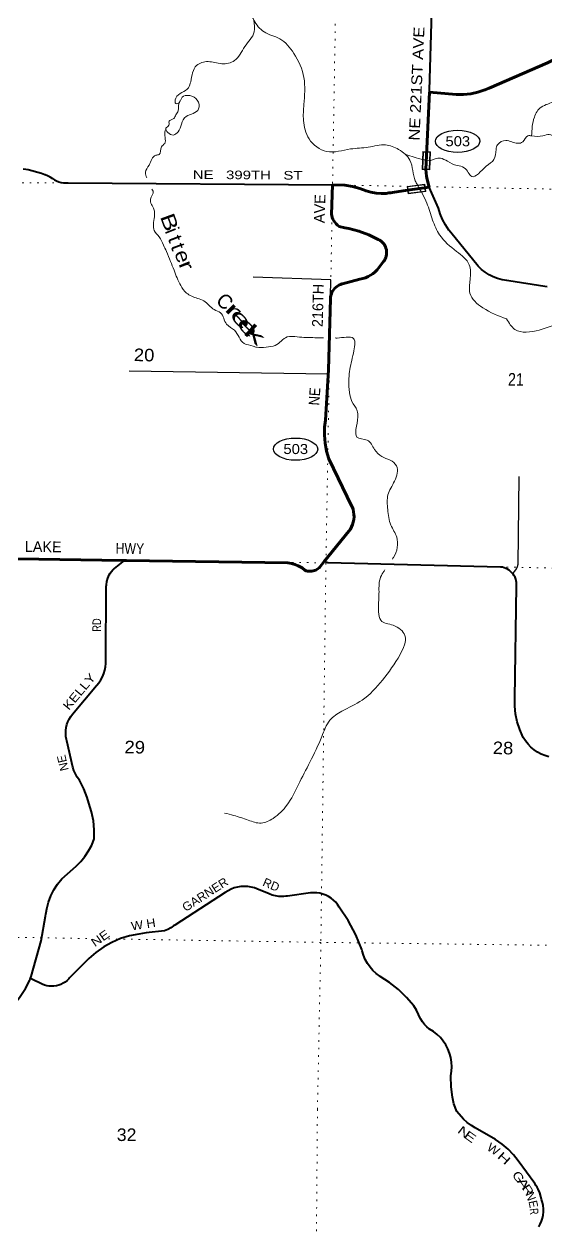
# Model space of a CAD drawing. Header units: feet. Extents: x -481249 to -254670, y -730376 to -544252.
# Drawn here: x -374288 to -367013, y -593530 to -576767 of the extents above; entities that cross this region are included whole.
import ezdxf
from ezdxf.enums import TextEntityAlignment as Align

# ---------------------------------------------------------------- set-up
doc = ezdxf.new("R2010")
doc.units = ezdxf.units.FT
doc.header["$LTSCALE"] = 70
doc.linetypes.add('DOTTED', pattern=[1.5, 0.3, -1.2])
for name, color, linetype, lineweight in [('17', 7, 'Continuous', 25), ('23', 7, 'Continuous', 70), ('26', 7, 'Continuous', 40), ('27', 7, 'Continuous', 13), ('29', 7, 'Continuous', 25), ('39', 7, 'Continuous', 13), ('41', 7, 'Continuous', 13), ('59', 7, 'Continuous', 13), ('7', 7, 'DOTTED', 13)]:
    doc.layers.add(name, color=color, linetype=linetype, lineweight=lineweight)

msp = doc.modelspace()

# ---------------------------------------------------------------- linework, layer by layer
at = {"layer": '17'}
for centre in [(-368244.39, -578403.21), (-370503.19, -582696.33)]:
    msp.add_ellipse(centre, major_axis=(-309.24, 1), ratio=0.500121, dxfattribs=at)
at = {"layer": '23'}
for points in [[(-368636.49, -577715.38), (-368265.93, -577749.02), (-368163.65, -577749.22), (-368061.91, -577738.73), (-367961.82, -577717.66), (-367864.49, -577686.25), (-367806.61, -577662.01), (-366992.6, -577307.19), (-366782.8, -577208.19), (-366584.5, -577087.8), (-366399.87, -576947.35), (-366258.08, -576816.24), (-366065.94, -576645.5)], [(-368639.63, -579040.29), (-368667.61, -578937.33), (-368678.63, -578889.72), (-368684.6, -578841.22), (-368685.59, -578796.26), (-368636.49, -577715.38)], [(-370104.81, -584265.32), (-369759.7, -583841.58), (-369739.26, -583812.01), (-369722.01, -583780.47), (-369708.16, -583747.3), (-369697.85, -583712.86), (-369691.2, -583677.54), (-369688.28, -583641.71), (-369689.12, -583605.77), (-369693.71, -583570.12), (-369702, -583535.15), (-369713.9, -583501.23), (-369716.46, -583495.16), (-370037.97, -582832.15), (-370070.61, -582724.05), (-370091.77, -582613.13), (-370101.22, -582500.61), (-370098.86, -582387.72), (-370087.79, -582293.69), (-370042.58, -581591.4), (-370017.44, -580599.9), (-370015.51, -580576.49), (-370011.14, -580553.41), (-370004.39, -580530.91), (-369995.32, -580509.25), (-369984.03, -580488.65), (-369970.66, -580469.34), (-369955.34, -580451.54), (-369938.24, -580435.44), (-369919.55, -580421.21), (-369899.48, -580409.01), (-369878.24, -580398.98), (-369856.07, -580391.22), (-369847.3, -580388.85), (-369605.15, -580323.52), (-369566.38, -580316.48), (-369528.55, -580305.43), (-369492.09, -580290.48), (-369457.39, -580271.81), (-369424.83, -580249.61), (-369394.77, -580224.13), (-369367.54, -580195.64), (-369353.32, -580178.08), (-369277.08, -580081.26), (-369264.69, -580063.2), (-369254.26, -580043.95), (-369245.9, -580023.72), (-369239.7, -580002.72), (-369235.73, -579981.19), (-369234.03, -579959.36), (-369234.62, -579937.48), (-369237.5, -579915.77), (-369242.63, -579894.49), (-369249.95, -579873.86), (-369259.39, -579854.1), (-369269.89, -579837), (-369289.63, -579811.97), (-369314.61, -579791.85), (-369317.49, -579789.79), (-369328.02, -579783.83), (-369353.22, -579772.47), (-369378.02, -579760.05), (-369483.98, -579707), (-369621.07, -579655.49), (-369762.8, -579618.59), (-369817.22, -579608.54), (-369895.12, -579590.89), (-369916.43, -579574.43), (-369935.9, -579555.84), (-369953.32, -579535.31), (-369968.5, -579513.07), (-369981.28, -579489.37), (-369991.5, -579464.46), (-369999.07, -579438.63), (-370002.07, -579424.1), (-369987.56, -579010.84)], [(-368639.63, -579040.29), (-368943.81, -579085.38), (-369152.98, -579116.38), (-369177.09, -579119.96), (-369202.98, -579123.51), (-369239.89, -579128.58), (-369310.83, -579131.27), (-369381.66, -579126.53), (-369451.61, -579114.41), (-369519.91, -579095.05), (-369609.1, -579060.94), (-369710.93, -579033.25), (-369815.09, -579016.36), (-369987.56, -579010.84)], [(-374962.85, -584215.46), (-372911.16, -584247.97), (-372886.19, -584248.37)], [(-370104.81, -584265.32), (-370171.43, -584347.12), (-370173.86, -584349.44), (-370188.71, -584361.98), (-370204.78, -584372.89), (-370221.91, -584382.07), (-370239.91, -584389.4), (-370258.57, -584394.82), (-370277.69, -584398.25), (-370297.07, -584399.67), (-370316.49, -584399.05), (-370335.74, -584396.41), (-370354.61, -584391.76), (-370372.89, -584385.18), (-370412.31, -584350.25), (-370420.09, -584345.65), (-370464.78, -584322.86), (-370511.62, -584304.86), (-370560.07, -584291.86), (-370609.62, -584284), (-372861.16, -584248.76), (-372886.19, -584248.37)]]:
    msp.add_lwpolyline(points, dxfattribs=at)
at = {"layer": '26'}
for points in [[(-368636.49, -577715.38), (-368635.78, -577690.38), (-368600.3, -576441.9)], [(-374298.84, -578787.73), (-374261.48, -578791.79), (-374231.47, -578797.97), (-374046.71, -578849.2), (-374021.45, -578856.2), (-373996.71, -578864.02), (-373991.27, -578865.74), (-373962, -578878.49), (-373934.22, -578894.22), (-373926.42, -578899.37), (-373889.5, -578923.55), (-373862.29, -578941.45), (-373833.35, -578956.42), (-373803.01, -578968.27), (-373771.6, -578976.89), (-373739.45, -578982.18), (-373724.26, -578983.06), (-373698.94, -578984.03), (-373674.26, -578984.21), (-369987.56, -579010.84)], [(-366993.82, -580434.11), (-367026.58, -580426.2), (-367528.66, -580347.72), (-367558.28, -580345.34), (-367622.95, -580335.17), (-367686.2, -580318.29), (-367747.34, -580294.89), (-367805.7, -580265.23), (-367860.64, -580229.64), (-367911.56, -580188.49), (-367957.9, -580142.25), (-368339.61, -579674.75), (-368367.29, -579639.9), (-368414.62, -579569.44), (-368454.32, -579494.42), (-368485.96, -579415.66), (-368509.2, -579334.03), (-368639.63, -579040.29)], [(-374200.46, -590084.93), (-374190.61, -590050.82), (-374047.08, -589554.05), (-373988, -589207.8), (-373983.77, -589183.04), (-373979.63, -589157.8), (-373971.3, -589107.09), (-373947.18, -589015.45), (-373913.61, -588926.84), (-373870.96, -588842.22), (-373819.7, -588762.52), (-373760.39, -588688.62), (-373602.97, -588547.28), (-373563.5, -588514.21), (-373497.57, -588449.14), (-373438.8, -588377.53), (-373387.84, -588300.17), (-373345.24, -588217.9), (-373311.48, -588131.64), (-373309.74, -588005.59), (-373321.22, -587878.81), (-373345.9, -587753.92), (-373383.5, -587632.3), (-373406.27, -587554.56), (-373452.77, -587434.79), (-373511.54, -587320.54), (-373516.84, -587313.95), (-373546.75, -587271.77), (-373572.08, -587226.7), (-373592.56, -587179.22), (-373607.96, -587129.87), (-373690.77, -586764.82), (-373695.62, -586746.61), (-373703.37, -586705.19), (-373706.74, -586663.19), (-373705.71, -586621.06), (-373700.27, -586579.27), (-373690.5, -586538.28), (-373676.49, -586498.54), (-373658.41, -586460.47), (-373636.45, -586424.51), (-373610.85, -586391.04), (-373279.61, -585994.27), (-373275.48, -585990.01), (-373243.8, -585953.33), (-373216.13, -585913.53), (-373192.77, -585871.05), (-373173.98, -585826.37), (-373159.96, -585779.97), (-373150.87, -585732.35), (-373146.81, -585684.05), (-373147.82, -585635.59), (-373142.84, -584611.86), (-373140.62, -584590.3), (-373131.86, -584541.55), (-373118.06, -584493.98), (-373099.35, -584448.12), (-373085.47, -584424), (-373069.15, -584401.47), (-373050.56, -584380.77), (-373029.91, -584362.12), (-373029.15, -584361.51), (-372911.16, -584268.18), (-372886.19, -584248.37)], [(-367130.65, -586921.8), (-367178.35, -586889.74), (-367222.44, -586852.87), (-367262.42, -586811.59), (-367297.88, -586766.36), (-367328.41, -586717.67), (-367333.66, -586707.38), (-367378.5, -586605.24), (-367412.41, -586498.98), (-367435.04, -586389.76), (-367446.12, -586278.77), (-367445.54, -586167.23), (-367422.77, -584605.62), (-367421.99, -584584.03), (-367423.54, -584558.25), (-367427.77, -584532.77), (-367434.65, -584507.88), (-367444.09, -584483.84), (-367455.99, -584460.92), (-367470.22, -584439.36), (-367486.62, -584419.42), (-367505.02, -584401.3), (-367525.22, -584385.2), (-367546.98, -584371.3), (-367570.08, -584359.75), (-367594.27, -584350.68), (-367619.26, -584344.18), (-367644.8, -584340.34), (-370054.81, -584283.33), (-370104.81, -584265.32)], [(-366971.28, -586985.9), (-367026.55, -586970.15), (-367079.87, -586948.7), (-367130.65, -586921.8)], [(-368256.78, -591932.39), (-368296.24, -591825.2), (-368316.53, -591732.28), (-368335.13, -591588.17), (-368338.56, -591442.91), (-368337.11, -591436), (-368327.69, -591372.94), (-368324.91, -591309.25), (-368328.81, -591245.61), (-368339.33, -591182.73), (-368356.37, -591121.3), (-368379.74, -591061.98), (-368409.18, -591005.43), (-368444.37, -590952.27), (-368484.93, -590903.07), (-368530.4, -590858.39), (-368580.3, -590818.7), (-368634.07, -590784.45), (-368640.19, -590780), (-368674.89, -590751.39), (-368706.41, -590719.3), (-368734.41, -590684.09), (-368758.57, -590646.15), (-368778.63, -590605.89), (-368787.77, -590583.22), (-368818.24, -590520.8), (-368855.05, -590461.91), (-368954.39, -590342.53), (-369067.57, -590232.11), (-369191.68, -590134.14), (-369325.35, -590049.67), (-369329.38, -590046.95), (-369379.07, -590009.1), (-369424.54, -589966.27), (-369465.28, -589918.91), (-369500.85, -589867.56), (-369530.86, -589812.77), (-369554.97, -589755.15), (-369572.93, -589695.32), (-369579.25, -589676.54), (-369663.02, -589467.91), (-369768.14, -589269.17), (-369893.46, -589082.52), (-369916.51, -589048.02), (-369943.94, -589014.92), (-369974.69, -588984.87), (-370008.4, -588958.19), (-370044.72, -588935.19), (-370083.24, -588916.11), (-370123.55, -588901.16), (-370165.2, -588890.5), (-370207.74, -588884.26), (-370250.69, -588882.49), (-370293.59, -588885.23), (-370614.51, -588929.37), (-370639.35, -588932.79), (-370664.51, -588934.71), (-370691.66, -588936.39), (-370737.68, -588934.41), (-370783.24, -588927.63), (-370827.85, -588916.12), (-370871.01, -588900.01), (-371042.11, -588828.27), (-371075.66, -588815.96), (-371121.81, -588803.68), (-371168.99, -588796.3), (-371216.68, -588793.89), (-371264.37, -588796.47), (-371311.52, -588804.02), (-371357.62, -588816.47), (-371402.18, -588833.66), (-371444.69, -588855.42), (-371484.69, -588881.5), (-372186.29, -589332.96), (-372203.09, -589346.3), (-372243.09, -589373.39), (-372285.69, -589396.15), (-372330.44, -589414.34), (-372586.16, -589443.1), (-372688.51, -589459.02), (-372817.23, -589484.39), (-372942.6, -589523.08), (-373063.24, -589574.65), (-373177.82, -589638.56), (-373285.1, -589714.09), (-373383.89, -589800.43), (-373654.42, -590071.87), (-373664.47, -590083.36), (-373688.53, -590106.97), (-373714.92, -590127.93)], [(-374800.56, -590821.24), (-374712.04, -590719.72), (-374516.81, -590538.22), (-374442.67, -590461.2), (-374348.92, -590344.47), (-374267.89, -590218.59), (-374208.48, -590100.82), (-374200.46, -590084.93)], [(-373714.92, -590127.93), (-373743.35, -590146.01), (-373773.52, -590161.03), (-373805.09, -590172.81), (-373837.73, -590181.22), (-373871.06, -590186.18), (-373904.73, -590187.63), (-373938.36, -590185.54), (-373971.6, -590179.96), (-374004.06, -590170.93), (-374035.41, -590158.56), (-374178.87, -590088.1), (-374200.46, -590084.93)], [(-367113.4, -593541.67), (-367092.1, -593504.34), (-367074.31, -593463.98), (-367060.83, -593421.99), (-367051.82, -593378.82), (-367047.37, -593334.94), (-367047.53, -593290.83), (-367052.3, -593246.99), (-367061.63, -593203.88), (-367075.41, -593161.99), (-367084.46, -593117.86), (-367100.35, -593066.19), (-367121.55, -593016.47), (-367136.43, -592989.73), (-367147.84, -592969.21), (-367169.22, -592939.73), (-367401.14, -592619.97), (-367463.65, -592539.23), (-367539.69, -592459.18), (-367623.67, -592387.51), (-367714.69, -592325.01), (-368001, -592161.28), (-368051.58, -592130.83), (-368108.94, -592088.36), (-368161.54, -592040.12), (-368256.78, -591932.39)]]:
    msp.add_lwpolyline(points, dxfattribs=at)
at = {"layer": '29'}
for p, q in [((-370051.5, -581651.56), (-372820.24, -581607.13)), ((-367399.13, -584299.17), (-367386.06, -583076.85))]:
    msp.add_line(p, q, dxfattribs=at)
msp.add_lwpolyline([(-370015.9, -580569.68), (-370012.98, -580335.05), (-371093.65, -580299.24)], dxfattribs=at)
msp.add_arc((-367615.78, -584259.04), 220.34, 311.44921, 349.50799, dxfattribs=at)
at = {"layer": '39'}
for points in [[(-382444.26, -573227.49), (-382381.31, -573251.89), (-382267.47, -573278.3), (-382136.92, -573272.93), (-382042.19, -573252.77), (-381956.58, -573188.27), (-381798.06, -573091.12), (-381658.21, -573023.7), (-381485.33, -573009.15), (-381213.06, -573040.79), (-380932.29, -573146.88), (-380711.21, -573326.04), (-380591.32, -573448.93), (-380404.19, -573619.37), (-380201.93, -573737.91), (-380046.98, -573716.98), (-379954.34, -573700.79), (-379668.73, -573766.83), (-379427.83, -573860.07), (-379242.02, -573899.99), (-378963.9, -573939.78), (-378729.12, -573842.17), (-378616.54, -573832.42), (-378358.27, -573861.77), (-378159.99, -573978.23), (-378054.95, -574042.6), (-377923.26, -574079.41), (-377835.11, -573988.85), (-377630.24, -573784.24), (-377495.7, -573682.59), (-377326.94, -573575.61), (-377194.29, -573467.9), (-377036.88, -573424.93), (-376961.2, -573452.57), (-376706.13, -573540.07), (-376340.12, -573599.71), (-376192.47, -573640.86), (-375976.2, -573663.33), (-375785.71, -573572.86), (-375590.25, -573436.31), (-375376.66, -573296.11), (-375163.61, -573182.01), (-374869.05, -573007.33), (-374651.5, -572967.59), (-374398.05, -572938.62), (-374185.81, -573059.38), (-374060.8, -573128.17), (-373899.41, -573282.02), (-373692.36, -573362.52), (-373369.71, -573481.51), (-373134.39, -573650.92), (-372944.04, -573957.93), (-372880.77, -574101.75), (-372797.24, -574235.95), (-372776.9, -574320.68), (-372798.98, -574418.6), (-372761.71, -574557.88), (-372727.87, -574668.98), (-372809.93, -574854.01), (-372950.75, -575065.95), (-372938.16, -575234.84), (-372784.26, -575362.44), (-372598.63, -575508.75), (-372497.98, -575591.1), (-372193.37, -575611.36), (-372035.11, -575624.61), (-371885.12, -575649.75), (-371811.02, -575657.28), (-371711.18, -575681.4), (-371500.84, -575894.46), (-371416.08, -576066.83), (-371331.16, -576231.17), (-371166.51, -576519.59), (-371084.21, -576713.98), (-370941.08, -576877.5), (-370722.29, -576972.29), (-370527.82, -577177.01), (-370386.27, -577515.14), (-370387.96, -577890.52), (-370392.54, -578113.26), (-370315.49, -578367.78), (-370070.3, -578545.42), (-369736.46, -578510.05), (-369489.11, -578484.98), (-369247.66, -578453.76), (-369066.36, -578517.67), (-368908.86, -578665.42), (-368834.56, -578956.02), (-368805.47, -579012.01)], [(-367212.21, -578326.56), (-367203.52, -578196.25), (-367174.76, -578066.34), (-367079.56, -577925.75), (-366893.08, -577835.19), (-366835.56, -577770.11), (-366674.57, -577650.93), (-366630.76, -577569.51), (-366630.18, -577541.42), (-366596.93, -577485.88), (-366571.96, -577442.23), (-366408.57, -577401.39), (-366290.83, -577335.53), (-366196.29, -577227.04), (-366160.12, -577127.4), (-366045.29, -577105.64), (-365997.3, -577016.28), (-365933.66, -576848.95), (-365808.79, -576729.03), (-365671.44, -576685.65), (-365612.03, -576626.63), (-365585.95, -576468.88)], [(-371084.21, -576713.98), (-371079.53, -576876.69), (-371210.19, -577082.81), (-371354.64, -577276.61), (-371532.15, -577321.18), (-371722.18, -577291.21), (-371881.8, -577344.17), (-371964.73, -577571.34), (-371996.55, -577655.01), (-372088.26, -577723.41), (-372172.11, -577799.99), (-372171.67, -577876.29), (-372123.2, -577861.22), (-372085.57, -577787.7), (-371978.76, -577765.79), (-371873.68, -577828.15), (-371854.13, -577951.01), (-371929.67, -578013.71), (-372026.86, -578055.9), (-372095.32, -578164.92), (-372139.63, -578270.42), (-372206.77, -578315.22), (-372284.3, -578279.52), (-372309.18, -578220.79), (-372268.2, -578179.47), (-372267.05, -578123.28), (-372202.07, -578086.46), (-372170.91, -578034.9), (-372139.67, -577979.33), (-372136.59, -577927.19), (-372114.72, -577839.31)], [(-368629.44, -578675.25), (-368484.87, -578637.92), (-368385.44, -578682.1), (-368250.19, -578741.06), (-368152.48, -578771.16), (-368046.63, -578893.76), (-367847.05, -578751.28), (-367738.75, -578657.12), (-367707.74, -578515.22), (-367688.37, -578451.37), (-367572.76, -578391.49), (-367488.88, -578411.26), (-367336.35, -578410.35), (-367264.37, -578325.5), (-367212.21, -578326.56), (-367055.67, -578325.73), (-366967.04, -578309.47), (-366838.97, -578424.5), (-366768.09, -578588.55), (-366657.16, -578659.06), (-366438.51, -578663.51), (-366264.95, -578713.22), (-366149.64, -578765.75), (-366021.42, -578776.39), (-365811.8, -578634.11), (-365658.89, -578516.77), (-365510.02, -578401.36), (-365436, -578314.54), (-365278.01, -578243.47), (-365118.14, -578178.47), (-364906.95, -578154.67), (-364786.26, -578141.06), (-364611.71, -578142.61), (-364492.05, -578179.17), (-364325.31, -578170.52), (-364064.61, -578081.47), (-363842.52, -578015.73), (-363623.88, -578020.18), (-363427.24, -577923.81), (-363283.35, -577952.84), (-363107.84, -578102.96), (-362981.92, -578127.6), (-362840.19, -578066.25), (-362677.39, -578151.87), (-362524.57, -578136.91), (-362409.04, -578081.05), (-362291.86, -577944.91), (-362179.36, -577884.69)], [(-372309.18, -578220.79), (-372317.7, -578244.71), (-372321.85, -578349.02), (-372327.6, -578433.22), (-372370.67, -578478.51), (-372404.99, -578586.22), (-372449.37, -578597.36), (-372544.48, -578733.95), (-372594.73, -578835.31), (-372575.79, -578914.59)], [(-368967.48, -578589.73), (-368909.63, -578605.18), (-368790.01, -578643.75), (-368629.44, -578675.25)], [(-372505.49, -579071.24), (-372489.76, -579098.42), (-372526.21, -579212.11), (-372476.9, -579351.63), (-372485.24, -579562.25), (-372472.93, -579646.82), (-372404.5, -579734.54), (-372344.67, -579850.18), (-372302.35, -579939.38), (-372246.98, -580077.02), (-372197.34, -580200.49), (-372103.42, -580415.2), (-372023.28, -580519.21), (-371868.31, -580594.64), (-371780.71, -580628.54), (-371636.71, -580749.92), (-371549.31, -580793.85), (-371464.31, -580954.18), (-371355.68, -581038.7), (-371220.98, -581222.12), (-371093.3, -581258.85), (-371045.49, -581275.88), (-370914.98, -581272.51), (-370786.07, -581249.04), (-370619.11, -581131.99), (-370478.61, -581130.83), (-370234.02, -581141.83), (-370113.81, -581143.51)], [(-368805.47, -579012.01), (-368674.33, -579264.42), (-368592.9, -579500.96), (-368494.81, -579707.73), (-368258.76, -579939.38), (-368081.93, -580123.66), (-368070.17, -580332.68), (-368072.04, -580521.35), (-367893.59, -580723.73), (-367561.65, -580879.04)], [(-367561.65, -580879.04), (-367446.27, -581025.94), (-367107.31, -581034.84), (-366889.15, -580965.01), (-366634.84, -580893.9), (-366405.01, -580842.36), (-366197.4, -580993.14), (-366074.38, -581256.62), (-365985.18, -581505.36), (-366011.5, -581809.97), (-366000.29, -582143.45), (-365969.41, -582300.67), (-366000.98, -582665.4), (-365932.02, -582825.39), (-365649.23, -583126.26), (-365424.23, -583309.51), (-365165.25, -583499.47), (-365000.38, -583679.49), (-365019.44, -583825.65), (-364961.05, -584011.53), (-364788.8, -584125.45), (-364724.61, -584419.86), (-364686.24, -584603.33), (-364623.55, -584775.24), (-364378.91, -584784.24), (-364142.87, -584821.16), (-363844.8, -585062.11), (-363657.53, -585128.16), (-363567.01, -585411.05), (-363573.73, -585738.14), (-363502.57, -585888.15), (-363088.18, -586035.11), (-362871.23, -586121.83), (-362703.01, -586334.04), (-362636.79, -586431.75), (-362594.28, -586609.28), (-362606.75, -586825.83), (-362527.49, -587070.36), (-362407.29, -587275.57), (-362197.03, -587492.65), (-361932.14, -587590.38), (-361699.46, -587595.12), (-361554.38, -587664.32), (-361459.17, -587718.46), (-361327, -587829.55), (-361108.32, -587832), (-360917.61, -587926.22), (-360707.66, -588060.98), (-360362.36, -588347.06), (-360089.51, -588643.7), (-359921.79, -588879.99), (-359842.46, -588925.77), (-359482.47, -589278.39), (-359289.68, -589467.01), (-359127.46, -589580.73), (-359009.24, -589589.16), (-358985.95, -589627.77), (-358899.89, -589834.29), (-358789.39, -590023.24), (-358852.53, -590166.5), (-358870.22, -590441.17), (-358926.18, -590723.09), (-359203.14, -590920.22), (-359493.14, -591165.26), (-359743.24, -591324.78), (-359890.47, -591458.3), (-359934.34, -591640.09), (-359967.89, -591808.04), (-359970.13, -592014.77), (-359971.68, -592062.49)], [(-369949.14, -581145.82), (-369923.06, -581146.16), (-369696.43, -581152.78), (-369696.59, -581355.53), (-369750.09, -581615.42), (-369760.75, -581743.69), (-369752.01, -581904.47), (-369716.54, -582033.67), (-369644.87, -582159.6), (-369634.61, -582246.13), (-369662.35, -582424.24), (-369648.41, -582526.9), (-369506.81, -582569.94), (-369401.13, -582700.57), (-369300.85, -582800.98), (-369185.46, -582849.5), (-369096.8, -582929.6), (-369123.23, -583141.86), (-369215.45, -583332.71), (-369217.69, -583539.44), (-369173.96, -583755.13), (-369093.13, -583923.4), (-369137.06, -584205.57), (-369153.04, -584228.73)], [(-369257.91, -584380.74), (-369281.84, -584415.42), (-369325.86, -584506.87), (-369340.06, -584709.34), (-369347.34, -584966.16), (-369315.63, -585083.24), (-369140.47, -585153.06), (-368978.87, -585296.87), (-369046.5, -585560.49), (-369292.62, -585916.83), (-369575.29, -586196.15), (-369857.37, -586349), (-370024.57, -586478.09), (-370137.59, -586704.65), (-370303.44, -587060.62), (-370462.4, -587374.58), (-370622.79, -587660.4), (-370815.22, -587845.19), (-370983.15, -587912.03), (-371162.9, -587870.23), (-371366.23, -587803.86), (-371491.98, -587771.18)]]:
    msp.add_spline(points, degree=3, dxfattribs=at)
at = {"layer": '59'}
for points in [[(-368736.16, -578795.46), (-368727.35, -578545.62), (-368622.42, -578549.32), (-368631.23, -578799.16)], [(-368719.63, -578553.89), (-368630.69, -578557.03), (-368638.94, -578790.88), (-368727.88, -578787.74)], [(-368949.11, -579033.25), (-368701.47, -578998.93), (-368687.06, -579102.94), (-368934.69, -579137.25)], [(-368940.08, -579040.07), (-368708.29, -579007.95), (-368696.08, -579096.11), (-368927.86, -579128.22)]]:
    msp.add_lwpolyline(points, close=True, dxfattribs=at)
at = {"layer": '7'}
msp.add_line((-370198.15, -591901.47), (-370220.75, -594798.23), dxfattribs=at)
for points in [[(-369941.93, -576345.3), (-369987.56, -579010.84), (-370079.81, -584282.74), (-370150.41, -589575.16), (-370198.15, -591901.47)], [(-368926.29, -579031.23), (-369987.56, -579010.84), (-375290.61, -578973.15), (-380541.14, -578918.46), (-382537.31, -578881.99)], [(-350661.59, -579375.68), (-354115.74, -579281.74), (-359435.9, -579197.53), (-364735.97, -579111.72), (-368695.78, -579035.65)], [(-382623.97, -584131.85), (-380641.05, -584172.14), (-375384.17, -584210.9), (-370079.81, -584282.74), (-364804.56, -584404.18), (-359532.79, -584499.45), (-354110.93, -584517.48), (-350740.13, -584566.14)], [(-373411.21, -589521.13), (-375446.42, -589487.42), (-380725.07, -589434.17), (-382711.41, -589428.07)], [(-356482.61, -589762.78), (-359582.34, -589744.12), (-364904.13, -589641.8), (-370150.41, -589575.16), (-373109.72, -589526.13)]]:
    msp.add_lwpolyline(points, dxfattribs=at)

# ---------------------------------------------------------------- texts
at = {"layer": '17'}
for s, rotation, width, p in [('NE 221ST AVE', 87.428, 1.15, (-368776.43, -578395.98)), ('NE', 86.317, 0.9, (-370171.97, -582090.47)), ('HWY', 359.224, 0.85, (-373011.91, -584154.04))]:
    msp.add_text(s, height=150, rotation=rotation, dxfattribs=dict(at, width=width)).set_placement(p)
at = {"layer": '17', "width": 1.1}
for p in [(-368241.48, -578471.52), (-370500.29, -582764.64)]:
    msp.add_text('503', height=140, dxfattribs=at).set_placement(p, align=Align.CENTER)
at = {"layer": '17'}
for s, rotation, p in [('AVE', 87.989, (-370099.46, -579545.68)), ('216TH', 88.548, (-370124.55, -580995.45)), ('LAKE', 359.224, (-374278.06, -584128.48))]:
    msp.add_text(s, height=150, rotation=rotation, dxfattribs=at).set_placement(p)
at = {"layer": '27'}
for s, rotation, width, p in [('NE   399TH   ST', 359.586, 1.3, (-371936.53, -578926.76)), ('RD', 89.721, 0.8, (-373215.13, -585242.06)), ('KELLY', 50.143, 1.2, (-373664.59, -586346.18)), ('GARNER', 32.76, 1.05, (-372034.72, -589151.92)), ('W H', 8.834, 1.1, (-372785.76, -589409.43)), ('NE', 35.096, 1.2, (-373301.05, -589643.08))]:
    msp.add_text(s, height=120, rotation=rotation, dxfattribs=dict(at, width=width)).set_placement(p)
for s, rotation, p in [('NE', 102.781, (-373664.94, -587168.7)), ('RD', 337.252, (-370972.28, -588781.64))]:
    msp.add_text(s, height=120, rotation=rotation, dxfattribs=at).set_placement(p)
for s, rotation, width, p in [('N', 321.958, 1.45, (-368190.68, -592269.92)), ('E', 324.408, 1.5, (-368104.41, -592334.63)), ('W', 325.999, 1.1, (-367778.62, -592508.02)), ('H', 317.92, 1.5, (-367636.68, -592630.71)), ('G', 305.473, 1.3, (-367445.53, -592882.19)), ('A', 305.473, 1.55, (-367375.31, -592974.43)), ('R', 303.681, 1.35, (-367313.77, -593062.07)), ('E', 282.217, 0.95, (-367246.77, -593238.42)), ('R', 277.02, 0.75, (-367237.79, -593335.42))]:
    msp.add_text(s, height=120, rotation=rotation, dxfattribs=dict(at, width=width)).set_placement(p, align=Align.CENTER)
msp.add_text('N', height=120, rotation=289.854, dxfattribs=at).set_placement((-367280.95, -593137.32), align=Align.CENTER)
at = {"layer": '41'}
for s, rotation, width, p in [('B', 290.163, 1.35, (-372394.89, -579452.09)), ('t', 290.961, 1.1, (-372286.82, -579756.86)), ('t', 290.194, 1.1, (-372247.28, -579866.25)), ('e', 288.143, 1.15, (-372194.38, -579955.48)), ('r', 291.906, 1.4, (-372138.15, -580110.31)), ('r', 314.849, 2.25, (-371508.04, -580751.52)), ('e', 313.424, 2, (-371434.64, -580838.2)), ('e', 314.12, 2, (-371341.39, -580953.83)), ('k', 318.545, 2.15, (-371245.94, -581076.2))]:
    msp.add_text(s, height=200, rotation=rotation, dxfattribs=dict(at, width=width)).set_placement(p)
for s, rotation, p in [('i', 291.698, (-372327.9, -579654.96)), ('C', 317.67, (-371627.87, -580644.71))]:
    msp.add_text(s, height=200, rotation=rotation, dxfattribs=at).set_placement(p)
at = {"layer": '7'}
for s, width, p in [('20', 1.1, (-372758.77, -581467.62)), ('21', 0.85, (-367543.5, -581808.68)), ('29', 1.1, (-372889.19, -586936.79)), ('28', 1.1, (-367755.78, -586948.33))]:
    msp.add_text(s, height=175, rotation=358.834, dxfattribs=dict(at, width=width)).set_placement(p)
at = {"layer": '7', "width": 1.05}
msp.add_text('32', height=175, dxfattribs=at).set_placement((-372994.74, -592345.44))

doc.saveas('drawing.dxf')
